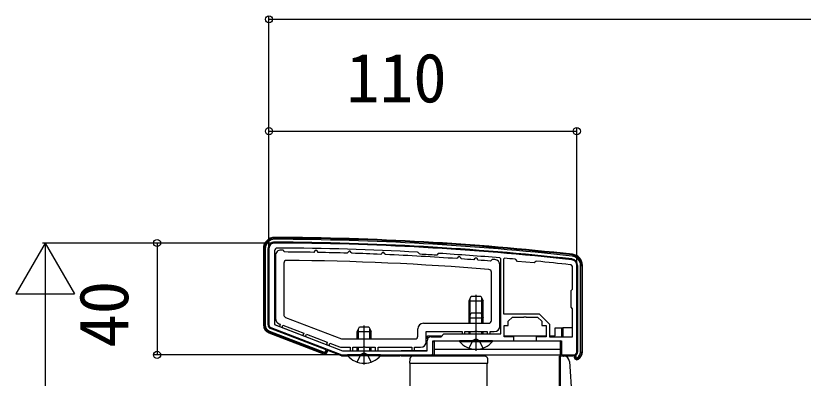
# Model space of a CAD drawing. Units: millimetres, scale not verified. Extents: x -1050 to 1050, y -1565 to 1556.
# Drawn here: x -583.5 to -302.1, y 1022.9 to 1152.6 of the extents above; entities that cross this region are included whole.
import ezdxf
from ezdxf.enums import TextEntityAlignment as Align

# ---------------------------------------------------------------- set-up
doc = ezdxf.new("R2010")
doc.units = ezdxf.units.MM
doc.header["$LTSCALE"] = 8
for name, color, linetype in [('0-3_YKK_11', 7, 'Continuous'), ('0-4_YKK_12', 2, 'Continuous'), ('0-5_YKK_13', 4, 'Continuous'), ('0-6_YKK_D', 6, 'Continuous')]:
    doc.layers.add(name, color=color, linetype=linetype)
doc.styles.add('ＭＳ ゴシック', font='')
doc.styles.get('ＭＳ ゴシック').set_extended_font_data('MS Gothic')

msp = doc.modelspace()

# ---------------------------------------------------------------- linework, layer by layer
at = {"layer": '0-3_YKK_11'}
for p, q in [((-493, 1069.3), (-493, 1041.987)), ((-408.874, 1065.842), (-409.2, 1065.543)), ((-383, 1032.3), (-383, 1063.3)), ((-492.359, 1041.053), (-467, 1031.3))]:
    msp.add_line(p, q, dxfattribs=at)
for points in [[(-491, 1068.496), (-491, 1042.138), (-466.721, 1032.8)], [(-439.015, 1067.271), (-439.223, 1067.371), (-439.713, 1067.922), (-439.921, 1068.022)], [(-432.289, 1067.576), (-432.507, 1067.501), (-433.057, 1067.011), (-433.275, 1066.936)], [(-435, 1037.8), (-431.5, 1037.8), (-430.5, 1038.8), (-410.2, 1038.8), (-410.2, 1065.679), (-410.475, 1065.978)], [(-409.2, 1065.543), (-409.2, 1046), (-401.5, 1046), (-396.503, 1046), (-392.8, 1042.297), (-392.8, 1037.8), (-384.5, 1037.8), (-384.5, 1047.8), (-385, 1048.3), (-385, 1054.3), (-384.5, 1054.8), (-384.5, 1062.55)], [(-397.369, 1064.786), (-397.59, 1064.718), (-398.244, 1064.175), (-404.218, 1064.729), (-404.768, 1065.392), (-404.972, 1065.499)], [(-467, 1031.3), (-434.5, 1031.3), (-434.5, 1036.3), (-405.5, 1036.3), (-405.5, 1037.8), (-409, 1037.8), (-409, 1041.8), (-407.5, 1041.8), (-407.5, 1043.3), (-406, 1044.8), (-401.958, 1044.8), (-401.775, 1044.92), (-401.225, 1044.92), (-401.042, 1044.8), (-397, 1044.8), (-395.5, 1043.3), (-395.5, 1041.8), (-394, 1041.8), (-394, 1037.8), (-397.5, 1037.8), (-397.5, 1036.3), (-388.5, 1036.3), (-388.5, 1031.3), (-384, 1031.3)], [(-466.721, 1032.8), (-436.5, 1032.8), (-436.5, 1036.3)]]:
    msp.add_lwpolyline(points, dxfattribs=at)
for centre, radius, start, end in [((-491, 1069.3), 2, 89.80939, 179.99999), ((-490, 1068.496), 1, 89.75176, 180), ((-494.32, 71.309), 999.997, 83.71122, 89.80938), ((-494.32, 71.306), 998.2, 86.87597, 89.75176), ((-494.319, 71.323), 997.482, 86.49138, 86.82169), ((-494.322, 71.29), 998.215, 85.18167, 86.43713), ((-494.314, 71.381), 998.124, 84.86459, 85.08947), ((-494.32, 71.31), 998.195, 83.73506, 84.42628), ((-385, 1063.3), 2, 359.99999, 83.71124), ((-385.5, 1062.55), 1, 359.99999, 83.73507), ((-492, 1041.987), 1, 180.00003, 248.9625), ((-435, 1036.3), 1.5, 90.00001, 179.99999), ((-384, 1032.3), 1, 270.00001, 359.99999)]:
    msp.add_arc(centre, radius, start, end, dxfattribs=at)
at = {"layer": '0-4_YKK_12'}
for p, q in [((-436.5, 1030.8), (-436.5, 1031)), ((-442.5, 824.301), (-442.5, 1028.3)), ((-442.5, 1028.3), (-415, 1028.3)), ((-415, 824.301), (-415, 1028.3))]:
    msp.add_line(p, q, dxfattribs=at)
msp.add_lwpolyline([(-434.542, 1031.3), (-389, 1031.3), (-389, 1030.8)], dxfattribs=at)
at = {"layer": '0-5_YKK_13'}
for p, q in [((-490.989, 1072.633), (-490.988, 1073.055)), ((-490.988, 1073.055), (-490.987, 1073.3)), ((-494.333, 1069.3), (-494.755, 1069.3)), ((-494.333, 1069.3), (-494.333, 1041.987)), ((-493.3, 1041.987), (-493.3, 1069.3)), ((-490.7, 1066.8), (-490.7, 1044.275)), ((-384.635, 1066.613), (-384.589, 1067.033)), ((-384.589, 1067.033), (-384.562, 1067.276)), ((-487.7, 1064.085), (-487.7, 1045.65)), ((-410.5, 1041.6), (-410.5, 1063.4)), ((-382.7, 1063.3), (-382.7, 1032.3)), ((-381.667, 1032.3), (-381.667, 1063.3)), ((-381.245, 1063.3), (-381, 1063.3)), ((-413.5, 1043.6), (-413.5, 1060.855)), ((-419, 1032.8), (-419, 1052.8)), ((-421.5, 1050.6), (-420.7, 1052.3)), ((-421.5, 1042.6), (-421.5, 1050.6)), ((-421.5, 1050.6), (-416.5, 1050.6)), ((-421.067, 1042.6), (-421.067, 1051.52)), ((-420.7, 1052.3), (-417.3, 1052.3)), ((-417.3, 1052.3), (-416.5, 1050.6)), ((-416.933, 1042.6), (-416.933, 1051.52)), ((-416.5, 1042.6), (-416.5, 1050.6)), ((-384.5, 1041), (-384.5, 1047.676)), ((-487.058, 1044.716), (-467.117, 1037.066)), ((-421.5, 1044.6), (-420.7, 1046.3)), ((-421.5, 1042.6), (-421.5, 1044.6)), ((-421.5, 1044.6), (-416.5, 1044.6)), ((-421.067, 1042.6), (-421.067, 1045.52)), ((-420.7, 1046.3), (-417.3, 1046.3)), ((-417.3, 1046.3), (-416.5, 1044.6)), ((-416.933, 1042.6), (-416.933, 1045.52)), ((-416.5, 1042.6), (-416.5, 1044.6)), ((-494.755, 1041.987), (-495, 1041.987)), ((-490.808, 1042.064), (-466.721, 1032.8)), ((-461.5, 1039.6), (-460.7, 1041.3)), ((-460.7, 1041.3), (-457.3, 1041.3)), ((-459, 1027.8), (-459, 1041.8)), ((-457.3, 1041.3), (-456.5, 1039.6)), ((-437.8, 1042.6), (-414.5, 1042.6)), ((-492.989, 1039.415), (-493.077, 1039.187)), ((-493.077, 1039.187), (-473.477, 1031.648)), ((-492.838, 1039.809), (-492.989, 1039.415)), ((-492.838, 1039.809), (-473.237, 1032.271)), ((-472.556, 1033.115), (-492.467, 1040.773)), ((-461.5, 1037), (-461.5, 1039.6)), ((-461.5, 1039.6), (-456.5, 1039.6)), ((-461.067, 1037), (-461.067, 1040.52)), ((-456.933, 1037), (-456.933, 1040.52)), ((-456.5, 1037), (-456.5, 1039.6)), ((-439.8, 1038), (-439.8, 1040.6)), ((-421.5, 1038.8), (-421.5, 1039.6)), ((-421.5, 1038.8), (-421.5, 1039.6)), ((-421.067, 1038.8), (-421.067, 1039.6)), ((-421.067, 1038.8), (-421.067, 1039.6)), ((-416.933, 1038.8), (-416.933, 1039.6)), ((-416.933, 1038.8), (-416.933, 1039.6)), ((-416.5, 1038.8), (-416.5, 1039.6)), ((-416.5, 1038.8), (-416.5, 1039.6)), ((-390.7, 1038.1), (-390.7, 1041)), ((-390.7, 1041), (-388.5, 1041)), ((-388.5, 1041), (-388.5, 1037.8)), ((-388.5, 1041), (-388, 1041)), ((-388, 1041), (-388, 1037.8)), ((-384.5, 1041), (-388, 1041)), ((-466.759, 1037), (-440.8, 1037)), ((-436.3, 1037.048), (-436.3, 1038.1)), ((-436.3, 1038.1), (-431.2, 1038.1)), ((-434.5, 1031.5), (-434.5, 1035.8)), ((-434, 1036.3), (-388.8, 1036.3)), ((-434, 1036.3), (-389, 1036.3)), ((-413.1, 1036.3), (-424.9, 1036.3)), ((-424.9, 1036.052), (-424.9, 1036.3)), ((-413.1, 1036.3), (-424.9, 1036.3)), ((-424.9, 1036.052), (-424.9, 1036.3)), ((-424.9, 1036.052), (-413.1, 1036.052)), ((-424.9, 1036.052), (-413.1, 1036.052)), ((-421.5, 1033.717), (-420.145, 1036.435)), ((-421.5, 1033.717), (-420.145, 1036.435)), ((-419, 1037.044), (-420.145, 1036.435)), ((-419, 1037.044), (-420.145, 1036.435)), ((-419, 1037.044), (-417.855, 1036.435)), ((-419, 1037.044), (-417.855, 1036.435)), ((-416.5, 1033.717), (-417.855, 1036.435)), ((-416.5, 1033.717), (-417.855, 1036.435)), ((-413.1, 1036.052), (-413.1, 1036.3)), ((-413.1, 1036.052), (-413.1, 1036.3)), ((-409, 1038.1), (-394, 1038.1)), ((-392.8, 1038.1), (-390.7, 1038.1)), ((-388.5, 1035.8), (-388.5, 1031.5)), ((-472.807, 1032.462), (-472.556, 1033.115)), ((-472.556, 1033.115), (-472.162, 1032.964)), ((-472.162, 1032.964), (-472.413, 1032.31)), ((-472.162, 1032.964), (-472.062, 1032.925)), ((-472.062, 1032.925), (-467.16, 1031.04)), ((-461.5, 1032.8), (-461.5, 1034)), ((-461.067, 1032.8), (-461.067, 1034)), ((-456.933, 1032.8), (-456.933, 1034)), ((-456.5, 1032.8), (-456.5, 1034)), ((-434, 1033.3), (-389, 1033.3)), ((-473.477, 1031.648), (-473.389, 1031.877)), ((-472.807, 1032.462), (-472.413, 1032.31)), ((-466.944, 1031), (-464.856, 1031)), ((-466.721, 1032.8), (-446.3, 1032.8)), ((-453.1, 1031.3), (-464.9, 1031.3)), ((-464.9, 1031.052), (-464.9, 1031.3)), ((-464.9, 1031.052), (-453.1, 1031.052)), ((-461.5, 1028.717), (-460.145, 1031.435)), ((-459, 1032.044), (-460.145, 1031.435)), ((-459, 1032.044), (-457.855, 1031.435)), ((-456.5, 1028.717), (-457.855, 1031.435)), ((-453.144, 1031), (-446.3, 1031)), ((-453.1, 1031.052), (-453.1, 1031.3)), ((-446.3, 1032.8), (-445.8, 1032.8)), ((-446.3, 1031.3), (-446.3, 1031)), ((-436.8, 1032.8), (-445.8, 1032.8)), ((-445.8, 1031), (-436.8, 1031)), ((-415.844, 1030.8), (-441.656, 1030.8)), ((-436.8, 1031), (-436.8, 1031.3)), ((-436.3, 1031), (-436.8, 1031)), ((-436.3, 1031), (-436.3, 1031.3)), ((-436.3, 1031), (-435, 1031)), ((-434, 1031.3), (-389, 1031.3)), ((-387.723, 1030.8), (-389.227, 1030.8)), ((-389.227, 996.422), (-389.227, 1030.8)), ((-388, 1031), (-384.406, 1031)), ((-387.723, 1030.8), (-387.592, 1030.8)), ((-384.406, 1031), (-384.406, 1031.3)), ((-383.907, 1031), (-384.406, 1031)), ((-384, 1031), (-384, 1030.568)), ((-384, 1030.568), (-383.755, 1030.568)), ((-383.907, 1031.304), (-383.907, 1031)), ((-383.862, 1031.007), (-383.862, 1031.31)), ((-383.333, 1031.184), (-383.333, 1030.568)), ((-382.833, 1030.28), (-382.622, 1029.914)), ((-381.667, 1032.3), (-381.245, 1032.3)), ((-415.049, 1028.3), (-414.75, 1028.3)), ((-414.75, 1028.3), (-414.845, 1029.861)), ((-385.597, 1028.94), (-384.303, 1010.44)), ((-382.622, 1029.914), (-382.5, 1029.702))]:
    msp.add_line(p, q, dxfattribs=at)
for points in [[(-494.755, 1069.3), (-495, 1069.3), (-495, 1041.987)], [(-494.333, 1041.987), (-494.755, 1041.987), (-494.755, 1069.3)], [(-487.402, 1068.091), (-487.7, 1068.391), (-487.7, 1068.495), (-487.998, 1068.795)], [(-476.394, 1068.647), (-476.7, 1068.347), (-476.7, 1068.258), (-477.005, 1067.958)], [(-475.406, 1067.928), (-475.7, 1068.228), (-475.7, 1068.339), (-475.994, 1068.639)], [(-464.391, 1068.351), (-464.7, 1068.051), (-464.7, 1067.97), (-465.009, 1067.67)], [(-463.409, 1067.62), (-463.7, 1067.92), (-463.7, 1068.039), (-463.991, 1068.339)], [(-452.387, 1067.911), (-452.7, 1067.611), (-452.7, 1067.537), (-453.013, 1067.237)], [(-451.413, 1067.168), (-451.7, 1067.468), (-451.7, 1067.594), (-451.987, 1067.894)], [(-425.179, 1066.377), (-425.5, 1066.078), (-425.5, 1066.019), (-425.821, 1065.72)], [(-424.221, 1065.607), (-424.5, 1065.907), (-424.5, 1066.049), (-424.779, 1066.349)], [(-419.177, 1065.938), (-419.5, 1065.639), (-419.5, 1065.584), (-419.823, 1065.285)], [(-418.223, 1065.163), (-418.5, 1065.462), (-418.5, 1065.608), (-418.777, 1065.907)], [(-413.175, 1065.463), (-413.5, 1065.164), (-413.5, 1065.112), (-413.824, 1064.813)], [(-381.667, 1063.3), (-381.245, 1063.3), (-381.245, 1032.3)], [(-381.245, 1032.3), (-381, 1032.3), (-381, 1063.3)], [(-489.416, 1042.408), (-488.974, 1042.238), (-489.261, 1041.491), (-488.327, 1041.133), (-488.04, 1041.88), (-480.571, 1039.014), (-480.858, 1038.267), (-479.924, 1037.909), (-479.638, 1038.656), (-472.168, 1035.791), (-472.455, 1035.044), (-471.521, 1034.686), (-471.235, 1035.433), (-467.846, 1034.133)], [(-473.237, 1032.271), (-473.389, 1031.877), (-492.989, 1039.415)], [(-436.8, 1036), (-436.8, 1039.6), (-424, 1039.6), (-424, 1038.8), (-423, 1038.8), (-423, 1039.6), (-419.458, 1039.6), (-419.275, 1039.72), (-418.725, 1039.72), (-418.542, 1039.6), (-415, 1039.6), (-415, 1038.8), (-414, 1038.8), (-414, 1039.6), (-412.5, 1039.6)], [(-434, 1036.3), (-434, 1031.3), (-434, 1030.8)], [(-389, 1036.3), (-389, 1030.8), (-389, 999.3)], [(-472.413, 1032.31), (-472.184, 1032.223), (-471.933, 1032.876)], [(-467.13, 1034), (-464, 1034), (-464, 1032.8), (-463, 1032.8), (-463, 1034), (-459.458, 1034), (-459.275, 1034.12), (-458.725, 1034.12), (-458.542, 1034), (-455, 1034), (-455, 1032.8), (-454, 1032.8), (-454, 1034), (-442, 1034), (-442, 1032.8), (-441, 1032.8), (-441, 1034), (-438.8, 1034)], [(-445.8, 1031.3), (-445.8, 1031), (-446.3, 1031)], [(-383.333, 1030.568), (-383.755, 1030.568), (-383.755, 1031.023)], [(-442.655, 1029.861), (-442.75, 1028.3), (-442.451, 1028.3), (-415.049, 1028.3)]]:
    msp.add_lwpolyline(points, dxfattribs=at)
for centre, radius, start, end in [((-491, 1069.3), 4, 89.80937, 180), ((-491, 1069.3), 3.755, 89.80937, 180), ((-491, 1069.3), 3.333, 89.80937, 180), ((-494.32, 71.306), 1001.333, 83.71123, 89.80937), ((-494.32, 71.306), 1001.755, 83.71123, 89.80937), ((-494.32, 71.306), 1002, 83.71123, 89.80937), ((-491, 1069.3), 2.3, 89.80937, 180), ((-494.32, 71.306), 1000.3, 83.71123, 89.80937), ((-488.7, 1066.8), 2, 89.63963, 180), ((-494.962, 70.947), 997.873, 89.60013, 89.63972), ((-494.964, 70.827), 997.293, 88.96819, 89.56556), ((-494.965, 70.838), 997.982, 88.9108, 88.93377), ((-494.965, 70.793), 997.327, 88.2788, 88.87628), ((-494.971, 70.537), 998.283, 88.2216, 88.24458), ((-494.965, 70.805), 997.315, 87.58914, 88.18685), ((-494.995, 70.097), 998.723, 87.53191, 87.55488), ((-494.965, 70.806), 997.314, 86.02447, 87.49714), ((-385, 1063.3), 3.333, 0, 83.71123), ((-385, 1063.3), 3.755, 0, 83.71123), ((-385, 1063.3), 4, 0, 83.71123), ((-486.7, 1064.085), 1, 89.52329, 179.99998), ((-494.964, 70.823), 994.297, 85.35355, 89.5233), ((-494.949, 71.039), 997.78, 85.96727, 85.9903), ((-494.971, 70.722), 997.398, 85.67896, 85.93232), ((-494.98, 70.599), 998.221, 85.62187, 85.64491), ((-494.973, 70.714), 997.406, 85.33331, 85.58678), ((-494.922, 71.332), 997.486, 85.25074, 85.29921), ((-412.5, 1063.4), 2, 360, 85.25073), ((-385, 1063.3), 2.3, 0, 83.71123), ((-414.5, 1060.855), 1, 359.99997, 85.35355), ((-488.7, 1044.275), 2, 180, 249.01214), ((-486.7, 1045.65), 1, 180.00002, 249.01215), ((-492, 1041.987), 3, 180, 248.96249), ((-492, 1041.987), 2.755, 180, 248.96249), ((-492, 1041.987), 2.333, 180, 248.96249), ((-492, 1041.987), 1.3, 180, 248.96249), ((-437.8, 1040.6), 2, 90.00001, 179.99999), ((-414.5, 1043.6), 1, 270.00001, 359.99999), ((-412.5, 1041.6), 2, 270.00001, 359.99999), ((-466.759, 1038), 1, 249.01209, 269.99994), ((-440.8, 1038), 1, 270.00001, 359.99999), ((-438.8, 1036), 2, 270.00001, 359.99999), ((-434, 1035.8), 0.5, 90, 180), ((-419, 1041), 7.7, 219.98312, 320.01688), ((-419, 1041), 7.7, 219.98312, 320.01688), ((-389, 1035.8), 0.5, 0, 90), ((-467.13, 1036), 2, 249.01217, 270.00001), ((-473.118, 1032.582), 1, 248.96249, 338.96249), ((-473.118, 1032.582), 0.755, 248.96249, 338.96249), ((-473.118, 1032.582), 0.333, 248.96249, 338.96249), ((-466.944, 1031.6), 0.6, 248.96249, 270), ((-459, 1036), 7.7, 219.98312, 320.01688), ((-441.656, 1029.8), 1, 90, 176.5), ((-435, 1031.5), 0.5, 270, 0), ((-415.844, 1029.8), 1, 3.5, 90), ((-388, 1031.5), 0.5, 180, 270), ((-387.592, 1028.8), 2, 4, 90), ((-383, 1030.568), 1, 180, 300), ((-384, 1032.3), 1.3, 276.07662, 280.85757), ((-384, 1032.3), 1.3, 280.85757, 300.86775), ((-383, 1030.568), 0.755, 180, 300), ((-384, 1032.3), 1.3, 300.86775, 0), ((-383, 1030.568), 0.333, 180, 300), ((-384, 1032.3), 2.333, 300, 0), ((-384, 1032.3), 2.755, 300, 0), ((-384, 1032.3), 3, 300, 0)]:
    msp.add_arc(centre, radius, start, end, dxfattribs=at)
at = {"layer": '0-6_YKK_D'}
for p, q in [((-493, 1070.3), (-493, 1152.3)), ((-493, 1151.3), (128, 1151.3)), ((-493, 1070.3), (-493, 1112.3)), ((-383, 1064.3), (-383, 1112.3)), ((-493, 1111.3), (-383, 1111.3)), ((-573, 1071.3), (-583.5, 1053.113)), ((-491.993, 1071.3), (-574, 1071.3)), ((-573, 1071.3), (-562.5, 1053.113)), ((-573, 1071.3), (-573, 1034.927)), ((-491.993, 1071.3), (-534, 1071.3)), ((-533, 1071.3), (-533, 1031.3)), ((-583.5, 1053.113), (-562.5, 1053.113)), ((-573, 1050.3), (-573, 642.3)), ((-467.944, 1031.3), (-534, 1031.3))]:
    msp.add_line(p, q, dxfattribs=at)
for centre in [(-493, 1151.3), (-493, 1111.3), (-383, 1111.3), (-533, 1071.3), (-533, 1031.3)]:
    msp.add_circle(centre, 1.275, dxfattribs=at)

# ---------------------------------------------------------------- texts
at = {"layer": '0-6_YKK_D', "style": 'ＭＳ ゴシック'}
msp.add_text('110', height=17.6, dxfattribs=at).set_placement((-465.409, 1116.3), align=Align.BOTTOM_LEFT)
msp.add_text('40', height=17.6, rotation=90, dxfattribs=at).set_placement((-538, 1033.845), align=Align.BOTTOM_LEFT)

doc.saveas('drawing.dxf')
